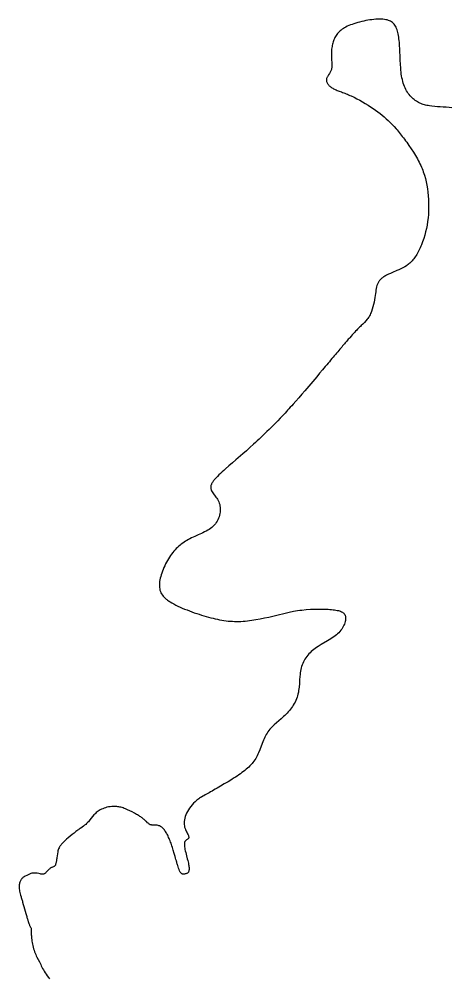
# Model space of a CAD drawing. Header units: millimetres. Extents: x -4884 to 7862, y -955 to 9716.
# Drawn here: x -920 to 1489, y 4381 to 9716 of the extents above; entities that cross this region are included whole.
import ezdxf

# ---------------------------------------------------------------- set-up
doc = ezdxf.new("R2010")
doc.units = ezdxf.units.MM
doc.layers.add('164', color=7, linetype='Continuous')

msp = doc.modelspace()

# ---------------------------------------------------------------- linework, layer by layer
at = {"layer": '164', "elevation": 164}
msp.add_lwpolyline([(1489.7, 9222.5), (1474, 9224.2), (1457.9, 9225.6), (1441.6, 9226.8), (1425.4, 9227.9), (1409.4, 9229), (1393.9, 9230.3), (1378.9, 9231.8), (1364.5, 9233.7), (1357.4, 9234.9), (1350.5, 9236.3), (1343.7, 9237.9), (1336.9, 9239.6), (1330.3, 9241.6), (1323.8, 9243.9), (1317.3, 9246.4), (1310.9, 9249.3), (1304.6, 9252.4), (1298.4, 9255.9), (1292.2, 9259.7), (1286.1, 9263.9), (1280.1, 9268.5), (1274.2, 9273.4), (1268.4, 9278.7), (1262.8, 9284.3), (1257.3, 9290.3), (1252.1, 9296.6), (1247, 9303.3), (1242.2, 9310.4), (1237.6, 9317.8), (1233.3, 9325.6), (1229.2, 9333.7), (1225.5, 9342.2), (1222.1, 9351.1), (1219, 9360.3), (1216.3, 9369.8), (1213.9, 9379.7), (1211.7, 9389.8), (1209.9, 9400.2), (1208.2, 9410.8), (1206.8, 9421.6), (1205.6, 9432.6), (1204.6, 9443.7), (1203, 9466.1), (1201.9, 9488.8), (1200.9, 9511.4), (1200.1, 9533.8), (1199.1, 9555.6), (1198.6, 9566.3), (1197.9, 9576.8), (1197.2, 9587), (1196.3, 9597), (1195.2, 9606.7), (1194, 9616.1), (1192.6, 9625.2), (1191, 9633.9), (1189.2, 9642.3), (1187.1, 9650.2), (1184.8, 9657.7), (1182.1, 9664.7), (1179.2, 9671.3), (1175.9, 9677.4), (1172.2, 9683), (1168.3, 9688.1), (1163.9, 9692.8), (1159.2, 9697), (1154, 9700.8), (1148.4, 9704.2), (1142.4, 9707.1), (1135.9, 9709.6), (1129, 9711.7), (1121.6, 9713.4), (1113.7, 9714.7), (1105.2, 9715.6), (1096.3, 9716.1), (1086.8, 9716.2), (1076.8, 9716), (1066.3, 9715.4), (1055.6, 9714.5), (1044.5, 9713.2), (1033.2, 9711.7), (1021.8, 9709.9), (1010.3, 9707.9), (998.8, 9705.5), (987.4, 9703), (976.2, 9700.2), (965.2, 9697.3), (954.4, 9694.2), (944.1, 9690.9), (934.2, 9687.4), (924.7, 9683.9), (915.9, 9680.2), (907.5, 9676.4), (899.7, 9672.4), (892.3, 9668.4), (885.4, 9664.2), (879, 9659.8), (873, 9655.3), (867.4, 9650.7), (862.2, 9645.9), (857.4, 9641), (853, 9635.9), (848.9, 9630.7), (845.1, 9625.2), (841.7, 9619.6), (838.5, 9613.9), (835.6, 9608), (833, 9601.9), (830.6, 9595.7), (828.4, 9589.4), (826.6, 9582.9), (824.9, 9576.4), (823.4, 9569.9), (822.2, 9563.3), (820.3, 9550), (819.2, 9536.8), (818.7, 9523.9), (818.8, 9511.3), (819.4, 9499.1), (820.1, 9487.4), (820.9, 9476.2), (821.3, 9465.5), (821.4, 9460.4), (821.3, 9455.4), (821, 9450.5), (820.5, 9445.8), (819.8, 9441.3), (818.8, 9436.9), (817.5, 9432.6), (815.9, 9428.5), (814.1, 9424.6), (812.1, 9420.7), (807.7, 9413.3), (803.2, 9406.3), (798.9, 9399.5), (796.9, 9396.2), (795.2, 9392.9), (793.7, 9389.6), (792.5, 9386.2), (791.6, 9382.9), (791.1, 9379.6), (791.1, 9376.2), (791.4, 9372.8), (792.1, 9369.3), (793.3, 9365.9), (794.7, 9362.5), (796.5, 9359.1), (798.7, 9355.8), (801.2, 9352.5), (804, 9349.3), (807, 9346.1), (810.4, 9343), (814, 9340), (817.9, 9337.1), (822, 9334.4), (826.3, 9331.7), (830.8, 9329.2), (835.6, 9326.8), (840.5, 9324.5), (845.7, 9322.3), (851, 9320.1), (862.3, 9315.7), (874.4, 9311.2), (880.7, 9308.9), (887.2, 9306.5), (893.8, 9304), (900.7, 9301.3), (907.7, 9298.5), (914.8, 9295.5), (922.2, 9292.2), (929.7, 9288.8), (945, 9281.4), (960.6, 9273.5), (976.4, 9265), (992.2, 9256.1), (1007.7, 9247), (1022.8, 9237.8), (1037.4, 9228.5), (1051.3, 9219.3), (1064.6, 9210.1), (1077.4, 9200.9), (1089.7, 9191.5), (1101.5, 9182.1), (1113.1, 9172.3), (1124.3, 9162.4), (1135.4, 9152.1), (1146.3, 9141.4), (1157.1, 9130.3), (1168, 9118.5), (1179.1, 9106.1), (1184.6, 9099.6), (1190.3, 9092.9), (1196, 9086), (1201.8, 9078.9), (1207.6, 9071.5), (1213.6, 9063.8), (1219.7, 9055.9), (1225.9, 9047.8), (1232.1, 9039.4), (1238.3, 9030.8), (1250.9, 9013.2), (1263.2, 8995), (1275.3, 8976.5), (1286.7, 8957.8), (1292.2, 8948.4), (1297.5, 8939.1), (1302.5, 8929.8), (1307.3, 8920.6), (1311.8, 8911.4), (1316, 8902.3), (1320, 8893.2), (1323.8, 8884.2), (1327.3, 8875.1), (1330.7, 8866.1), (1333.8, 8857), (1336.7, 8847.9), (1341.9, 8829.6), (1346.4, 8811), (1350.2, 8792.1), (1353.4, 8772.6), (1356.1, 8752.7), (1358.1, 8732.5), (1359.5, 8712.1), (1360.3, 8691.4), (1360.4, 8670.8), (1359.9, 8650.2), (1358.8, 8629.8), (1356.9, 8609.6), (1354.5, 8589.6), (1351.4, 8570), (1347.7, 8550.7), (1343.3, 8531.9), (1338.4, 8513.4), (1333, 8495.3), (1326.9, 8477.8), (1320.4, 8460.7), (1316.9, 8452.5), (1313.4, 8444.4), (1309.7, 8436.5), (1306, 8428.8), (1302.1, 8421.4), (1298.2, 8414.1), (1294.1, 8407.2), (1290, 8400.5), (1285.9, 8394.1), (1281.7, 8388), (1277.4, 8382.2), (1273.1, 8376.7), (1268.7, 8371.6), (1264.4, 8366.8), (1259.9, 8362.4), (1255.4, 8358.2), (1250.9, 8354.2), (1246.2, 8350.6), (1241.5, 8347.1), (1236.8, 8343.8), (1226.9, 8337.8), (1216.7, 8332.2), (1206, 8327), (1194.8, 8322), (1183.2, 8316.9), (1159.2, 8306.8), (1147.4, 8301.6), (1136.1, 8296.3), (1125.3, 8291), (1120.3, 8288.3), (1115.5, 8285.5), (1111, 8282.7), (1106.8, 8279.9), (1102.8, 8277), (1099.2, 8274.1), (1095.8, 8271.1), (1092.6, 8268.1), (1089.7, 8265), (1087.1, 8261.9), (1084.6, 8258.7), (1082.4, 8255.4), (1080.3, 8252), (1078.4, 8248.5), (1075.2, 8241.3), (1072.5, 8233.7), (1070.3, 8225.7), (1068.5, 8217.2), (1066.9, 8208.2), (1065.5, 8198.6), (1064.1, 8188.5), (1062.6, 8177.8), (1060.9, 8166.4), (1058.9, 8154.3), (1056.4, 8141.7), (1053.6, 8128.6), (1050.2, 8115.4), (1046.4, 8102.3), (1042, 8089.5), (1039.6, 8083.3), (1037.1, 8077.3), (1034.4, 8071.4), (1031.6, 8065.8), (1028.6, 8060.4), (1025.4, 8055.3), (1022.1, 8050.4), (1018.7, 8045.7), (1011.3, 8036.8), (1003.3, 8028.1), (994.7, 8019.5), (985.4, 8010.6), (980.6, 8006), (975.5, 8001.2), (970.4, 7996.2), (965.1, 7990.9), (959.6, 7985.4), (953.9, 7979.5), (947.9, 7973.2), (941.7, 7966.5), (935.1, 7959.3), (928.2, 7951.6), (920.8, 7943.3), (917, 7938.9), (913, 7934.4), (908.9, 7929.7), (904.7, 7924.8), (900.3, 7919.7), (895.8, 7914.5), (891.1, 7909), (886.3, 7903.4), (881.3, 7897.6), (876.2, 7891.5), (870.9, 7885.3), (865.4, 7878.8), (859.7, 7872.1), (853.9, 7865.1), (847.8, 7857.9), (841.6, 7850.5), (835.1, 7842.8), (828.5, 7834.9), (821.6, 7826.7), (814.6, 7818.4), (807.4, 7809.8), (800.1, 7801), (792.6, 7792.1), (785, 7783), (769.4, 7764.4), (753.4, 7745.3), (737.1, 7726), (703.8, 7686.7), (670.3, 7647.5), (653.7, 7628.2), (637.3, 7609.3), (621.1, 7590.9), (605.4, 7573.1), (597.7, 7564.4), (590.1, 7556), (582.6, 7547.7), (575.3, 7539.7), (568, 7531.8), (560.9, 7524.1), (547, 7509.2), (533.5, 7494.9), (520.4, 7481.3), (507.7, 7468.2), (495.4, 7455.6), (483.3, 7443.6), (471.6, 7432), (460.1, 7420.8), (448.9, 7409.9), (437.9, 7399.4), (427.1, 7389.2), (416.5, 7379.3), (406.1, 7369.6), (395.8, 7360), (385.6, 7350.7), (365.6, 7332.4), (345.9, 7314.6), (326.4, 7297.2), (287.6, 7263.3), (268.1, 7246.5), (248.4, 7229.6), (228.8, 7212.8), (219.2, 7204.4), (209.8, 7196.1), (200.8, 7187.8), (192.2, 7179.7), (184.1, 7171.6), (176.6, 7163.7), (169.7, 7156), (166.5, 7152.2), (163.6, 7148.4), (160.8, 7144.7), (158.3, 7141.1), (156, 7137.5), (153.9, 7133.9), (152.1, 7130.4), (150.5, 7127), (149.2, 7123.6), (148.2, 7120.3), (147.4, 7117.1), (147, 7113.9), (146.8, 7110.8), (146.9, 7107.8), (147.2, 7104.8), (147.8, 7101.8), (148.5, 7098.9), (149.5, 7096.1), (152, 7090.4), (155.1, 7084.8), (158.7, 7079.2), (162.7, 7073.7), (171.3, 7062.3), (175.8, 7056.4), (180.2, 7050.3), (184.4, 7043.9), (188.2, 7037.3), (191.7, 7030.4), (194.6, 7023), (196.9, 7015.3), (198.5, 7007.3), (199.6, 6999.1), (200.1, 6990.6), (200, 6982), (199.3, 6973.2), (198, 6964.5), (196.1, 6955.8), (193.6, 6947.1), (190.6, 6938.6), (187, 6930.3), (182.8, 6922.3), (178, 6914.5), (172.6, 6907.2), (166.7, 6900.2), (160.2, 6893.7), (153.3, 6887.6), (145.9, 6881.9), (138, 6876.6), (129.9, 6871.5), (121.4, 6866.7), (112.7, 6862.2), (103.7, 6857.8), (94.7, 6853.5), (76.3, 6845.3), (57.9, 6837.2), (39.9, 6828.8), (31.2, 6824.5), (22.7, 6820), (14.4, 6815.3), (6.4, 6810.4), (-1.5, 6805.3), (-9.3, 6800), (-16.8, 6794.4), (-24.1, 6788.6), (-31.3, 6782.6), (-38.3, 6776.2), (-45.1, 6769.5), (-51.8, 6762.5), (-58.3, 6755.1), (-64.7, 6747.4), (-70.9, 6739.3), (-77, 6730.9), (-82.9, 6722), (-88.7, 6712.9), (-94.2, 6703.4), (-99.5, 6693.8), (-104.6, 6683.9), (-109.5, 6674), (-114, 6663.9), (-118.2, 6653.8), (-122.1, 6643.7), (-125.7, 6633.7), (-128.9, 6623.8), (-131.7, 6614.1), (-134.1, 6604.5), (-136, 6595.2), (-137.5, 6586.2), (-138.5, 6577.5), (-139.1, 6569.1), (-139, 6561), (-138.5, 6553.2), (-137.3, 6545.6), (-135.6, 6538.3), (-133.2, 6531.2), (-130.2, 6524.2), (-126.5, 6517.4), (-122.1, 6510.8), (-117, 6504.3), (-111.1, 6498), (-104.4, 6491.7), (-100.8, 6488.6), (-97, 6485.5), (-93, 6482.5), (-88.7, 6479.4), (-84.3, 6476.4), (-79.6, 6473.4), (-69.8, 6467.4), (-59.2, 6461.4), (-48, 6455.6), (-36.3, 6449.8), (-24, 6444.2), (-11.4, 6438.6), (1.6, 6433.2), (14.9, 6427.9), (28.3, 6422.7), (55.6, 6412.9), (69.2, 6408.3), (82.8, 6403.8), (96.2, 6399.6), (109.4, 6395.5), (122.3, 6391.7), (135.1, 6388.1), (147.7, 6384.7), (160.1, 6381.5), (172.4, 6378.6), (184.6, 6376), (196.6, 6373.6), (208.6, 6371.4), (220.4, 6369.5), (232.3, 6367.9), (244.1, 6366.6), (255.8, 6365.5), (267.6, 6364.8), (279.4, 6364.3), (291.2, 6364.2), (303.1, 6364.3), (315, 6364.7), (327, 6365.4), (338.9, 6366.3), (350.9, 6367.5), (362.9, 6368.9), (374.9, 6370.5), (398.8, 6374.2), (422.6, 6378.6), (446.2, 6383.4), (469.6, 6388.7), (492.8, 6394.2), (515.7, 6399.9), (561.5, 6410.9), (584.4, 6416), (607.5, 6420.6), (630.8, 6424.5), (642.6, 6426.3), (654.5, 6427.8), (678.4, 6430.2), (702.2, 6431.8), (714, 6432.4), (725.7, 6432.8), (737.3, 6433), (748.6, 6433.1), (759.8, 6433.1), (770.6, 6432.9), (781.2, 6432.6), (791.4, 6432.1), (801.3, 6431.6), (810.8, 6431), (819.8, 6430.2), (828.4, 6429.4), (836.5, 6428.4), (844.1, 6427.2), (851.3, 6425.9), (858, 6424.4), (864.2, 6422.6), (869.9, 6420.6), (875.1, 6418.3), (879.8, 6415.8), (884, 6412.9), (887.6, 6409.6), (890.7, 6406), (893.3, 6402.1), (895.3, 6397.7), (896.7, 6392.8), (897.6, 6387.6), (897.9, 6381.9), (897.7, 6376), (896.9, 6369.7), (895.6, 6363.3), (893.8, 6356.6), (891.4, 6349.7), (888.4, 6342.8), (885, 6335.8), (881, 6328.8), (876.6, 6321.9), (871.6, 6315), (866.1, 6308.3), (860.1, 6301.7), (853.6, 6295.4), (846.6, 6289.3), (839.2, 6283.4), (831.5, 6277.7), (823.4, 6272.2), (815, 6266.8), (797.7, 6256.4), (762.3, 6235.8), (745, 6225.2), (736.7, 6219.7), (728.6, 6214), (720.9, 6208.2), (713.5, 6202.2), (706.4, 6196), (699.7, 6189.6), (693.3, 6183), (687.3, 6176.2), (681.6, 6169.2), (676.4, 6162), (671.5, 6154.6), (667, 6146.9), (662.9, 6139), (659.1, 6131), (655.8, 6122.7), (652.9, 6114.1), (650.4, 6105.4), (648.3, 6096.4), (646.6, 6087.1), (645.2, 6077.7), (644.1, 6068.2), (643.2, 6058.5), (641.8, 6038.8), (640.6, 6018.9), (638.9, 5999), (637.9, 5989.2), (636.5, 5979.4), (634.9, 5969.8), (632.8, 5960.3), (630.4, 5950.9), (627.4, 5941.8), (624.1, 5932.8), (620.3, 5924.1), (616.2, 5915.5), (611.7, 5907.1), (606.8, 5898.9), (601.7, 5890.9), (596.3, 5883.2), (590.7, 5875.6), (584.8, 5868.2), (578.7, 5861), (572.5, 5854), (566.1, 5847.3), (559.5, 5840.7), (552.9, 5834.4), (539.6, 5822.2), (526.1, 5810.7), (512.8, 5799.3), (499.9, 5787.9), (493.6, 5782), (487.5, 5776.1), (481.6, 5770), (475.9, 5763.7), (470.5, 5757.1), (465.3, 5750.3), (460.5, 5743.2), (455.9, 5735.7), (451.7, 5727.9), (447.7, 5719.8), (443.9, 5711.6), (440.3, 5703.1), (433.5, 5685.7), (420.4, 5650.4), (413.4, 5633.3), (409.7, 5624.9), (405.8, 5616.8), (401.7, 5608.9), (397.2, 5601.3), (392.6, 5594), (387.6, 5586.9), (382.3, 5579.9), (376.8, 5573.2), (370.9, 5566.6), (364.8, 5560.1), (358.3, 5553.8), (351.5, 5547.5), (344.3, 5541.3), (336.8, 5535.1), (329, 5528.9), (320.7, 5522.7), (312.1, 5516.5), (303.2, 5510.2), (293.8, 5503.9), (284.2, 5497.5), (274.3, 5491.1), (264.1, 5484.7), (243.5, 5471.9), (222.6, 5459.5), (202, 5447.4), (191.9, 5441.6), (182, 5435.9), (172.4, 5430.5), (163.1, 5425.2), (154.2, 5420.2), (145.7, 5415.5), (137.6, 5410.9), (129.9, 5406.6), (122.5, 5402.4), (115.5, 5398.4), (108.8, 5394.5), (102.5, 5390.8), (96.4, 5387), (90.6, 5383.4), (85.1, 5379.7), (79.8, 5376.1), (74.7, 5372.4), (69.8, 5368.7), (60.5, 5360.9), (51.9, 5352.7), (43.8, 5343.9), (36.3, 5334.9), (29.4, 5325.5), (23.2, 5316), (17.7, 5306.4), (12.8, 5296.8), (8.7, 5287.3), (5.3, 5278), (2.6, 5268.9), (0.7, 5260), (-0.5, 5251.4), (-1, 5242.9), (-0.8, 5234.8), (0.2, 5226.9), (1.8, 5219.4), (4, 5212.1), (6.7, 5205.2), (9.6, 5198.6), (12.7, 5192.5), (15.7, 5186.8), (18.4, 5181.5), (20.8, 5176.7), (22.6, 5172.5), (23.9, 5168.7), (24.7, 5165.3), (24.9, 5162.4), (24.6, 5159.7), (23.7, 5157.4), (22.3, 5155.3), (20.4, 5153.5), (18.1, 5151.7), (15.4, 5150), (12.6, 5148.2), (9.7, 5146.2), (7, 5143.8), (4.6, 5141), (3.5, 5139.4), (2.6, 5137.6), (1.8, 5135.6), (1.2, 5133.5), (0.7, 5131.2), (0.4, 5128.7), (0.2, 5126), (0.1, 5123.2), (0.3, 5117), (1, 5110.3), (2.1, 5103), (3.6, 5095.2), (5.3, 5086.9), (7.4, 5078.2), (12, 5060.1), (16.6, 5042.1), (18.8, 5033.5), (20.8, 5025.4), (22.4, 5017.9), (23.7, 5011.2), (24.8, 5005), (25.5, 4999.5), (26, 4994.6), (26.3, 4990.1), (26.3, 4986.1), (26.2, 4982.4), (25.9, 4979.2), (25.5, 4976.2), (24.8, 4973.5), (23.9, 4971.1), (22.7, 4968.9), (21.2, 4967), (19.4, 4965.2), (17.1, 4963.6), (14.5, 4962.2), (11.5, 4960.9), (8.3, 4959.8), (5, 4958.9), (1.7, 4958.2), (-1.6, 4957.7), (-4.7, 4957.5), (-7.6, 4957.6), (-10.2, 4958), (-12.5, 4958.6), (-14.7, 4959.6), (-16.7, 4960.9), (-18.5, 4962.5), (-20.2, 4964.4), (-21.9, 4966.8), (-23.5, 4969.5), (-25, 4972.5), (-26.5, 4975.8), (-29.3, 4982.9), (-32, 4990.4), (-34.4, 4997.9), (-36.8, 5005.6), (-38, 5009.8), (-39.4, 5014.5), (-40.9, 5019.7), (-42.6, 5025.6), (-43.5, 5028.8), (-44.4, 5032.2), (-46.5, 5039.5), (-48.7, 5047.4), (-51.1, 5055.7), (-56.1, 5073), (-61.3, 5090.3), (-63.9, 5098.7), (-66.5, 5106.8), (-69.1, 5114.6), (-71.7, 5122.1), (-74.2, 5129.4), (-76.8, 5136.5), (-79.4, 5143.3), (-82, 5149.9), (-84.7, 5156.2), (-87.3, 5162.3), (-90, 5168.2), (-92.8, 5173.9), (-95.6, 5179.4), (-98.5, 5184.7), (-101.5, 5189.8), (-104.5, 5194.6), (-107.7, 5199.3), (-111, 5203.8), (-114.4, 5207.9), (-118, 5211.8), (-121.6, 5215.4), (-125.4, 5218.6), (-129.4, 5221.4), (-133.4, 5223.8), (-137.6, 5225.8), (-141.9, 5227.5), (-146.1, 5228.9), (-150.4, 5229.9), (-154.5, 5230.6), (-158.6, 5231), (-162.6, 5231.2), (-166.4, 5231.2), (-173.5, 5230.9), (-176.9, 5230.8), (-180.2, 5230.9), (-183.4, 5231.3), (-186.5, 5232), (-189.5, 5233.1), (-192.5, 5234.7), (-195.5, 5236.6), (-198.4, 5238.9), (-201.4, 5241.5), (-204.4, 5244.2), (-210.7, 5250.3), (-214, 5253.4), (-217.7, 5256.8), (-221.9, 5260.4), (-224.2, 5262.3), (-226.7, 5264.3), (-229.4, 5266.4), (-232.4, 5268.6), (-235.6, 5270.9), (-239, 5273.3), (-242.8, 5275.8), (-246.9, 5278.5), (-251.3, 5281.4), (-256.1, 5284.3), (-261.2, 5287.4), (-266.6, 5290.6), (-272.2, 5293.9), (-278, 5297.2), (-290.2, 5303.8), (-302.9, 5310.2), (-315.7, 5316.2), (-328.5, 5321.6), (-334.8, 5324), (-341, 5326.2), (-347, 5328.1), (-352.9, 5329.7), (-358.6, 5331.1), (-364.2, 5332.2), (-369.7, 5333.2), (-375, 5333.9), (-380.2, 5334.4), (-385.3, 5334.7), (-390.2, 5334.8), (-395.1, 5334.8), (-404.5, 5334.2), (-413.6, 5333.1), (-422.4, 5331.6), (-430.9, 5329.6), (-439, 5327.3), (-446.9, 5324.6), (-454.4, 5321.7), (-461.4, 5318.5), (-468.1, 5315.1), (-474.3, 5311.6), (-480.1, 5307.9), (-485.4, 5304.1), (-490.3, 5300.2), (-494.9, 5296.1), (-499.2, 5291.9), (-503.2, 5287.6), (-510.9, 5278.6), (-518.3, 5269), (-525.9, 5259.1), (-529.9, 5254.2), (-534.2, 5249.2), (-538.9, 5244.4), (-543.9, 5239.6), (-549.3, 5234.9), (-555.3, 5230.1), (-561.7, 5225.2), (-568.8, 5220), (-576.5, 5214.4), (-580.6, 5211.4), (-584.9, 5208.3), (-589.3, 5205.1), (-594, 5201.6), (-598.8, 5198), (-603.8, 5194.2), (-614.3, 5186.2), (-625, 5177.7), (-635.8, 5169), (-646.3, 5160.2), (-656.4, 5151.5), (-661.1, 5147.3), (-665.6, 5143.2), (-669.8, 5139.1), (-673.7, 5135.3), (-677.3, 5131.6), (-680.6, 5128), (-683.6, 5124.5), (-686.3, 5121.2), (-688.8, 5118), (-691, 5114.9), (-693, 5111.9), (-694.8, 5109), (-697.9, 5103.3), (-700.3, 5097.7), (-702.2, 5092.3), (-703.8, 5086.8), (-705.1, 5081.2), (-707, 5070.1), (-708.5, 5059.2), (-709.7, 5048.8), (-710.4, 5043.9), (-711.1, 5039.2), (-711.9, 5034.7), (-712.7, 5030.5), (-713.5, 5026.5), (-714.3, 5022.8), (-715.1, 5019.4), (-715.9, 5016.2), (-716.7, 5013.4), (-717.5, 5010.8), (-718.3, 5008.6), (-719.3, 5006.5), (-720.4, 5004.8), (-721.7, 5003.2), (-723.2, 5001.9), (-725, 5000.7), (-727.1, 4999.7), (-729.4, 4998.8), (-734.6, 4996.8), (-737.4, 4995.6), (-740.3, 4994.3), (-743.3, 4992.6), (-746.3, 4990.5), (-749.3, 4988.2), (-752.3, 4985.6), (-758.2, 4979.9), (-763.8, 4974.1), (-769, 4968.6), (-771.4, 4966.2), (-773.8, 4963.9), (-776.2, 4962), (-778.6, 4960.3), (-781.2, 4959), (-783.8, 4958), (-786.6, 4957.4), (-789.6, 4957.2), (-792.8, 4957.2), (-796.1, 4957.6), (-799.6, 4958.2), (-803.2, 4958.9), (-811, 4960.6), (-819.4, 4962.3), (-828.2, 4963.6), (-832.6, 4963.9), (-837.1, 4964), (-841.5, 4963.8), (-845.8, 4963.2), (-850.1, 4962.3), (-854.2, 4961.1), (-858.3, 4959.6), (-862.4, 4957.9), (-870.2, 4954.1), (-877.9, 4950.4), (-885.4, 4946.7), (-892.3, 4942.8), (-895.6, 4940.7), (-898.7, 4938.5), (-901.6, 4936.1), (-904.3, 4933.4), (-906.8, 4930.6), (-909.1, 4927.5), (-911.1, 4924.1), (-913, 4920.5), (-914.6, 4916.6), (-916, 4912.5), (-917.2, 4908), (-918.2, 4903.3), (-919, 4898.3), (-919.5, 4893), (-919.7, 4887.4), (-919.6, 4881.6), (-919.2, 4875.4), (-918.5, 4869.1), (-917.3, 4862.4), (-915.8, 4855.4), (-914, 4848), (-911.8, 4840), (-909.3, 4831.5), (-908, 4826.9), (-906.6, 4822.2), (-905.1, 4817.2), (-903.6, 4812.1), (-902, 4806.7), (-900.3, 4801.1), (-896.8, 4789.3), (-893.2, 4776.8), (-885.9, 4751.5), (-882.4, 4739.3), (-880.7, 4733.4), (-879.1, 4727.7), (-877.6, 4722.2), (-876.1, 4717.1), (-874.7, 4712.3), (-873.4, 4707.8), (-872.2, 4703.6), (-871.1, 4699.8), (-870, 4696.3), (-869.1, 4693), (-868.1, 4690), (-867.3, 4687.3), (-866.5, 4684.8), (-865.7, 4682.5), (-864.3, 4678.4), (-862.9, 4675), (-861.6, 4672), (-860.3, 4669.4), (-858.9, 4667), (-857.6, 4664.8), (-855.3, 4660.8), (-853.5, 4656.8), (-852.9, 4654.7), (-852.5, 4652.4), (-852.3, 4649.8), (-852.3, 4647), (-852.3, 4643.8), (-852.3, 4640.2), (-852.4, 4636.1), (-852.4, 4631.5), (-852.3, 4626.3), (-852.1, 4620.6), (-851.8, 4614.4), (-851.3, 4607.6), (-850.6, 4600.5), (-849.7, 4592.9), (-848.6, 4585), (-847.2, 4576.8), (-845.5, 4568.4), (-843.6, 4559.8), (-841.5, 4551.1), (-839.1, 4542.4), (-836.5, 4533.8), (-833.7, 4525.5), (-830.7, 4517.4), (-827.5, 4509.7), (-824.2, 4502.4), (-820.8, 4495.5), (-813.8, 4482.1), (-806.7, 4469), (-803.2, 4462.3), (-799.8, 4455.4), (-796.4, 4448.3), (-792.9, 4440.9), (-789.1, 4433.4), (-785.1, 4425.6), (-780.7, 4417.5), (-775.8, 4409.2), (-770.2, 4400.7), (-764, 4392), (-757.3, 4383.1), (-750.1, 4374.3)], dxfattribs=at)

doc.saveas('drawing.dxf')
